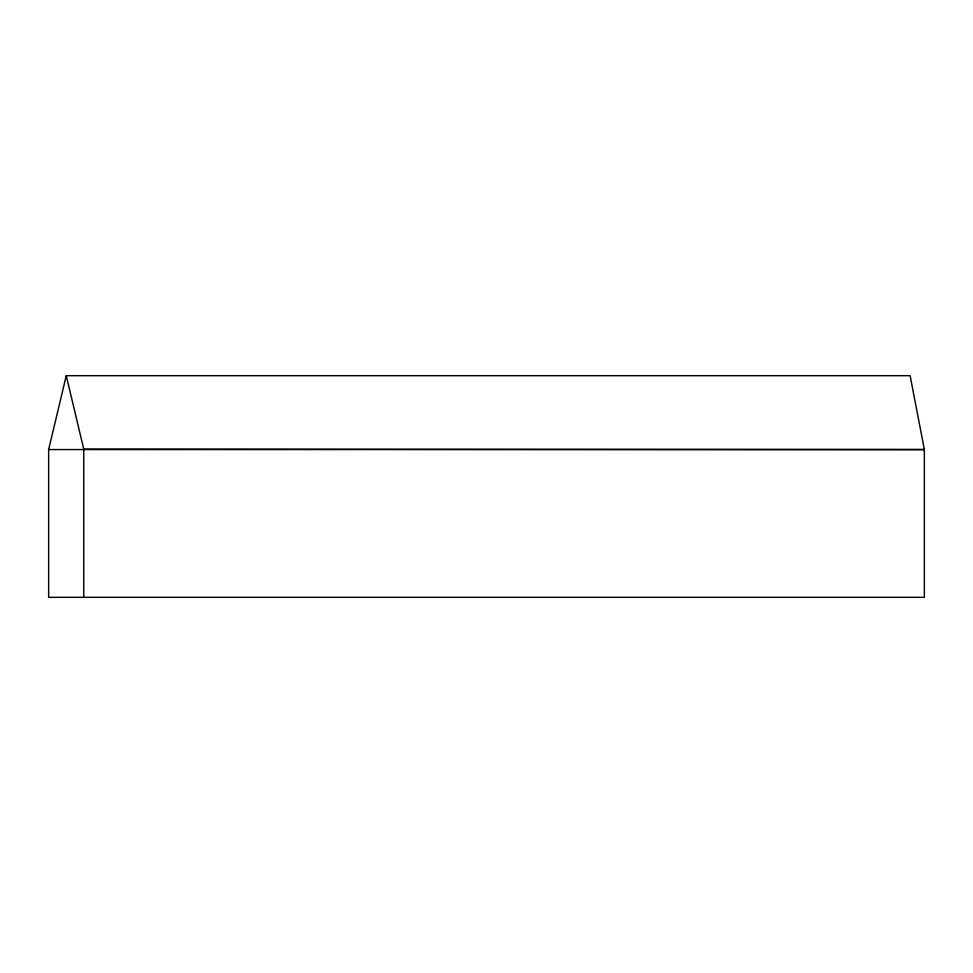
<?xml version="1.0" encoding="UTF-8"?>
<svg xmlns="http://www.w3.org/2000/svg" width="973" height="973" viewBox="0 0 973 973"><rect width="100%" height="100%" fill="white"/><g stroke="black" fill="none" stroke-linecap="round" stroke-linejoin="round"><path stroke-width="1.46" d="M48.65 449.562L66.249 375.675L910.132 375.675L924.35 449.562L924.35 597.325L48.65 597.325L48.65 449.562L924.35 449.562L83.751 449.125L66.249 375.675M83.751 449.125L83.751 597.325"/></g></svg>
